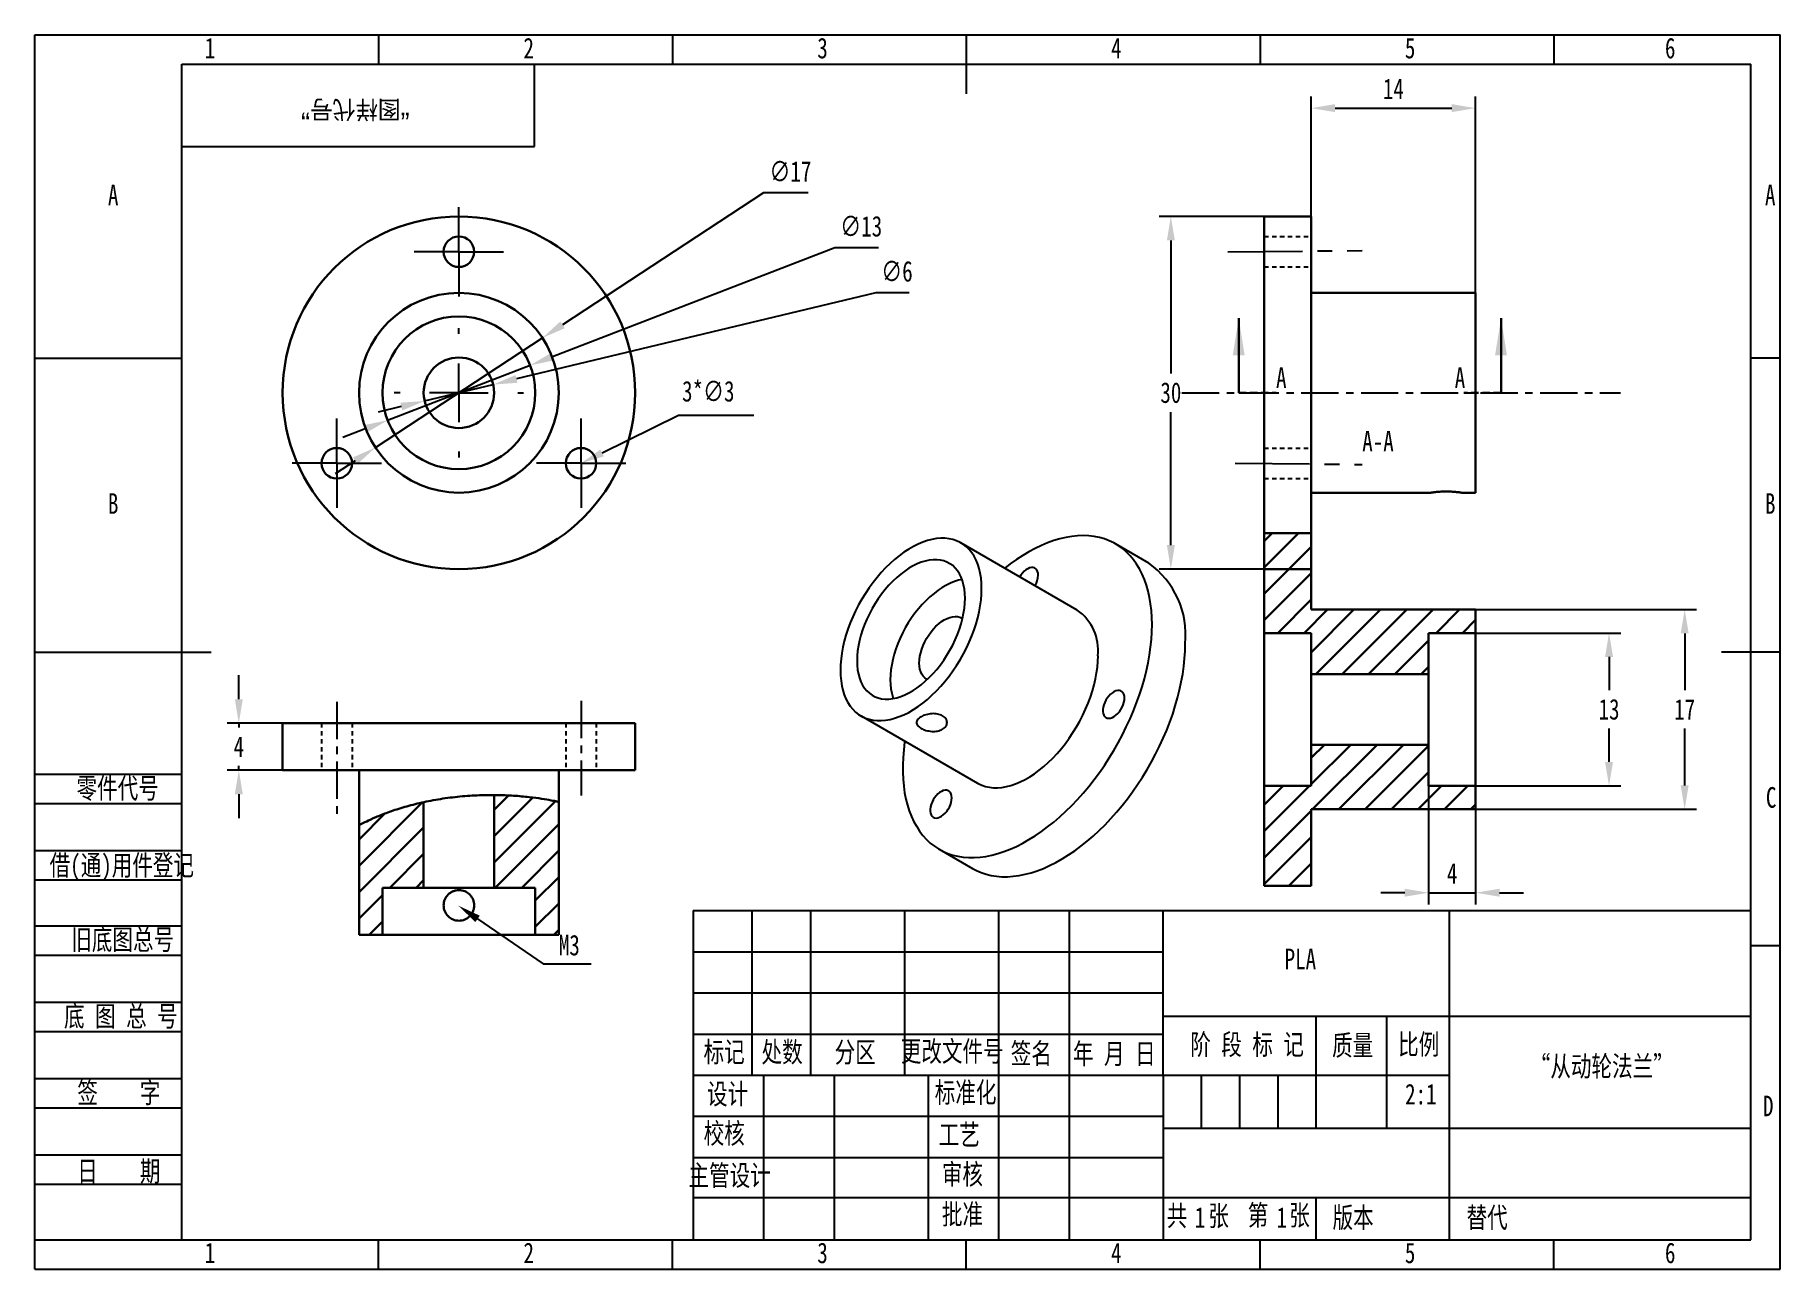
# Model space of a CAD drawing. Header units: millimetres. Extents: x 0 to 297, y 0 to 210.
import ezdxf
from ezdxf import colors
from ezdxf.entities.mleader import LeaderData, LeaderLine
from ezdxf.math import Vec2, Vec3

# ---------------------------------------------------------------- set-up
doc = ezdxf.new("R2010")
doc.units = ezdxf.units.MM
doc.header["$PDSIZE"] = -1
for name, pattern in [('CENTER', [10.16, 6.35, -1.27, 1.27, -1.27]), ('CENTERX2', [20.32, 12.7, -2.54, 2.54, -2.54]), ('HIDDEN', [1.905, 1.27, -0.635]), ('JIS_02_0.7', [1.35, 0.75, -0.6])]:
    doc.linetypes.add(name, pattern=pattern)
doc.layers.add('图框', color=7, linetype='Continuous')
doc.layers.add('粗实线层', color=7, linetype='Continuous', lineweight=25)
doc.styles.add('SLDTEXTSTYLE0', font='txt.shx', dxfattribs={"bigfont": 'bigfont'})
doc.styles.add('SLDTEXTSTYLE1', font='hyswlongfangsong.ttf', dxfattribs={"bigfont": 'bigfont'})
doc.styles.add('SLDTEXTSTYLE2', font='hyswlongfangsong.ttf')
doc.styles.get("Standard").update_dxf_attribs({"font": 'hyswlongfangsong.ttf'})
doc.dimstyles.new('ISO-25', dxfattribs={"dimtxt": 2.5, "dimasz": 2.5, "dimexe": 1.25, "dimexo": 0.625, "dimtad": 1, "dimtxsty": 'STANDARD', "dimcen": 2.5, "dimadec": 0, "dimazin": 0, "dimtfac": 1, "dimtmove": 0, "dimatfit": 3, "dimfxl": 1, "dimarcsym": 0})

# ---------------------------------------------------------------- blocks, each defined once
blk = doc.blocks.new('SW_CENTERMARKSYMBOL_0')
at = {"layer": '图框', "color": 0}
for p, q in [((0, 10), (0, 11)), ((0, 0), (0, 5)), ((-10, 0), (-11, 0)), ((0, 0), (-5, 0)), ((0, 0), (0, -5)), ((0, 0), (5, 0)), ((10, 0), (11, 0)), ((0, -10), (0, -11))]:
    blk.add_line(p, q, dxfattribs=at)
blk = doc.blocks.new('SW_CENTERMARKSYMBOL_1')
at = {"layer": '图框', "color": 0}
for p, q in [((0, 5), (0, 7.6)), ((0, 0), (0, 5)), ((-5, 0), (-7.6, 0)), ((0, 0), (-5, 0)), ((0, 0), (0, -5)), ((0, 0), (5, 0)), ((5, 0), (7.6, 0)), ((0, -5), (0, -7.6))]:
    blk.add_line(p, q, dxfattribs=at)
blk = doc.blocks.new('SW_CENTERMARKSYMBOL_2')
at = {"layer": '图框', "color": 0}
for p, q in [((0, 5), (0, 7.6)), ((0, 0), (0, 5)), ((-5, 0), (-7.6, 0)), ((0, 0), (-5, 0)), ((0, 0), (0, -5)), ((0, 0), (5, 0)), ((5, 0), (7.6, 0)), ((0, -5), (0, -7.6))]:
    blk.add_line(p, q, dxfattribs=at)
blk = doc.blocks.new('SW_CENTERMARKSYMBOL_3')
at = {"layer": '图框', "color": 0}
for p, q in [((0, 5), (0, 7.6)), ((0, 0), (0, 5)), ((-5, 0), (-7.6, 0)), ((0, 0), (-5, 0)), ((0, 0), (0, -5)), ((0, 0), (5, 0)), ((5, 0), (7.6, 0)), ((0, -5), (0, -7.6))]:
    blk.add_line(p, q, dxfattribs=at)
blk = doc.blocks.new('*D14')
at = {"color": 0, "lineweight": -2, "transparency": 16777216}
for p, q in [((124.02, 183.12), (89.78, 160.67)), ((131.6, 183.12), (124.02, 183.12)), ((57.94, 139.79), (86.37, 158.43)), ((54.53, 137.55), (51.12, 135.31))]:
    blk.add_line(p, q, dxfattribs=at)
at = {"color": 0, "transparency": 16777216}
for points in [[(89.41, 161.24), (90.16, 160.1), (86.37, 158.43)], [(54.16, 138.12), (54.9, 136.98), (57.94, 139.79)]]:
    blk.add_solid(points, dxfattribs=at)
at = {"layer": 'Defpoints', "color": 0, "transparency": 16777216}
for p in [(86.37, 158.43), (57.94, 139.79)]:
    blk.add_point(p, dxfattribs=at)
at = {"color": 0, "transparency": 16777216, "insert": (128.57, 186.77), "char_height": 3.5, "attachment_point": 5}
blk.add_mtext('∅17', dxfattribs=at)
blk = doc.blocks.new('*D15')
at = {"color": 0, "lineweight": -2, "transparency": 16777216}
for p, q in [((136.13, 173.77), (88.09, 155.25)), ((143.58, 173.77), (136.13, 173.77)), ((60.03, 144.43), (84.29, 153.78)), ((56.22, 142.97), (52.41, 141.5))]:
    blk.add_line(p, q, dxfattribs=at)
at = {"color": 0, "transparency": 16777216}
for points in [[(87.85, 155.89), (88.34, 154.62), (84.29, 153.78)], [(55.97, 143.6), (56.46, 142.33), (60.03, 144.43)]]:
    blk.add_solid(points, dxfattribs=at)
at = {"layer": 'Defpoints', "color": 0, "transparency": 16777216}
for p in [(84.29, 153.78), (60.03, 144.43)]:
    blk.add_point(p, dxfattribs=at)
at = {"color": 0, "transparency": 16777216, "insert": (140.62, 177.42), "char_height": 3.5, "attachment_point": 5}
blk.add_mtext('∅13', dxfattribs=at)
blk = doc.blocks.new('*D16')
at = {"color": 0, "lineweight": -2, "transparency": 16777216}
for p, q in [((143.09, 166.1), (81.96, 151.46)), ((148.8, 166.1), (143.09, 166.1)), ((66.32, 147.71), (77.99, 150.51)), ((62.35, 146.76), (58.39, 145.81))]:
    blk.add_line(p, q, dxfattribs=at)
at = {"color": 0, "transparency": 16777216}
for points in [[(81.8, 152.12), (82.12, 150.8), (77.99, 150.51)], [(62.2, 147.42), (62.51, 146.1), (66.32, 147.71)]]:
    blk.add_solid(points, dxfattribs=at)
at = {"layer": 'Defpoints', "color": 0, "transparency": 16777216}
for p in [(77.99, 150.51), (66.32, 147.71)]:
    blk.add_point(p, dxfattribs=at)
at = {"color": 0, "transparency": 16777216, "insert": (146.71, 169.75), "char_height": 3.5, "attachment_point": 5}
blk.add_mtext('∅6', dxfattribs=at)
blk = doc.blocks.new('*D17')
at = {"color": 0, "lineweight": -2, "transparency": 16777216}
for p, q in [((34.7, 96.96), (34.7, 101.04)), ((42.16, 92.88), (32.7, 92.88)), ((34.7, 92.88), (34.7, 92.16)), ((42.16, 84.88), (32.7, 84.88)), ((34.7, 84.88), (34.7, 85.61)), ((34.7, 80.8), (34.7, 76.72))]:
    blk.add_line(p, q, dxfattribs=at)
at = {"color": 0, "transparency": 16777216}
for points in [[(34.02, 96.96), (35.38, 96.96), (34.7, 92.88)], [(34.02, 80.8), (35.38, 80.8), (34.7, 84.88)]]:
    blk.add_solid(points, dxfattribs=at)
at = {"layer": 'Defpoints', "color": 0, "transparency": 16777216}
for p in [(42.16, 92.88), (34.7, 84.88), (42.16, 84.88)]:
    blk.add_point(p, dxfattribs=at)
at = {"color": 0, "transparency": 16777216, "insert": (34.7, 88.88), "char_height": 3.5, "attachment_point": 5}
blk.add_mtext('4', dxfattribs=at)
blk = doc.blocks.new('*D18')
at = {"color": 0, "lineweight": -2, "transparency": 16777216}
for p, q in [((217.19, 166.11), (217.19, 199.54)), ((245.19, 166.11), (245.19, 199.54)), ((221.27, 197.54), (241.11, 197.54))]:
    blk.add_line(p, q, dxfattribs=at)
at = {"color": 0, "transparency": 16777216}
for points in [[(221.27, 198.22), (221.27, 196.86), (217.19, 197.54)], [(241.11, 198.22), (241.11, 196.86), (245.19, 197.54)]]:
    blk.add_solid(points, dxfattribs=at)
at = {"layer": 'Defpoints', "color": 0, "transparency": 16777216}
for p in [(245.19, 197.54), (217.19, 166.11), (245.19, 166.11)]:
    blk.add_point(p, dxfattribs=at)
at = {"color": 0, "transparency": 16777216, "insert": (231.19, 200.82), "char_height": 3.5, "attachment_point": 5}
blk.add_mtext('14', dxfattribs=at)
blk = doc.blocks.new('*D19')
at = {"color": 0, "lineweight": -2, "transparency": 16777216}
for p, q in [((245.19, 108.23), (269.89, 108.23)), ((267.89, 104.15), (267.89, 98.51)), ((267.89, 86.31), (267.89, 91.96)), ((245.19, 82.23), (269.89, 82.23))]:
    blk.add_line(p, q, dxfattribs=at)
at = {"color": 0, "transparency": 16777216}
for points in [[(267.21, 104.15), (268.57, 104.15), (267.89, 108.23)], [(267.21, 86.31), (268.57, 86.31), (267.89, 82.23)]]:
    blk.add_solid(points, dxfattribs=at)
at = {"layer": 'Defpoints', "color": 0, "transparency": 16777216}
for p in [(245.19, 108.23), (245.19, 82.23), (267.89, 82.23)]:
    blk.add_point(p, dxfattribs=at)
at = {"color": 0, "transparency": 16777216, "insert": (267.89, 95.23), "char_height": 3.5, "attachment_point": 5}
blk.add_mtext('13', dxfattribs=at)
blk = doc.blocks.new('*D20')
at = {"color": 0, "lineweight": -2, "transparency": 16777216}
for p, q in [((245.19, 112.23), (282.76, 112.23)), ((280.76, 108.15), (280.76, 98.51)), ((280.76, 82.31), (280.76, 91.96)), ((245.19, 78.23), (282.76, 78.23))]:
    blk.add_line(p, q, dxfattribs=at)
at = {"color": 0, "transparency": 16777216}
for points in [[(280.08, 108.15), (281.44, 108.15), (280.76, 112.23)], [(280.08, 82.31), (281.44, 82.31), (280.76, 78.23)]]:
    blk.add_solid(points, dxfattribs=at)
at = {"layer": 'Defpoints', "color": 0, "transparency": 16777216}
for p in [(245.19, 112.23), (245.19, 78.23), (280.76, 78.23)]:
    blk.add_point(p, dxfattribs=at)
at = {"color": 0, "transparency": 16777216, "insert": (280.76, 95.23), "char_height": 3.5, "attachment_point": 5}
blk.add_mtext('17', dxfattribs=at)
blk = doc.blocks.new('*D21')
at = {"color": 0, "lineweight": -2, "transparency": 16777216}
for p, q in [((237.19, 82.23), (237.19, 62.04)), ((245.19, 82.23), (245.19, 62.04)), ((233.11, 64.04), (229.03, 64.04)), ((237.19, 64.04), (245.19, 64.04)), ((249.27, 64.04), (253.35, 64.04))]:
    blk.add_line(p, q, dxfattribs=at)
at = {"color": 0, "transparency": 16777216}
for points in [[(233.11, 64.72), (233.11, 63.36), (237.19, 64.04)], [(249.27, 64.72), (249.27, 63.36), (245.19, 64.04)]]:
    blk.add_solid(points, dxfattribs=at)
at = {"layer": 'Defpoints', "color": 0, "transparency": 16777216}
for p in [(237.19, 82.23), (245.19, 82.23), (245.19, 64.04)]:
    blk.add_point(p, dxfattribs=at)
at = {"color": 0, "transparency": 16777216, "insert": (241.19, 67.31), "char_height": 3.5, "attachment_point": 5}
blk.add_mtext('4', dxfattribs=at)
blk = doc.blocks.new('*D22')
at = {"color": 0, "lineweight": -2, "transparency": 16777216}
for p, q in [((209.19, 179.11), (191.32, 179.11)), ((193.32, 175.03), (193.32, 152.38)), ((193.32, 123.19), (193.32, 145.83)), ((209.19, 119.11), (191.32, 119.11))]:
    blk.add_line(p, q, dxfattribs=at)
at = {"color": 0, "transparency": 16777216}
for points in [[(192.64, 175.03), (194, 175.03), (193.32, 179.11)], [(192.64, 123.19), (194, 123.19), (193.32, 119.11)]]:
    blk.add_solid(points, dxfattribs=at)
at = {"layer": 'Defpoints', "color": 0, "transparency": 16777216}
for p in [(209.19, 179.11), (193.32, 119.11), (209.19, 119.11)]:
    blk.add_point(p, dxfattribs=at)
at = {"color": 0, "transparency": 16777216, "insert": (193.32, 149.11), "char_height": 3.5, "attachment_point": 5}
blk.add_mtext('30', dxfattribs=at)

msp = doc.modelspace()

# ---------------------------------------------------------------- hatches: boundary and pattern name
at = {"linetype": 'Continuous', "lineweight": 30}
h = msp.add_hatch(dxfattribs=at)
h.set_pattern_fill('ANSI31', style=0)
h.paths.add_polyline_path([(245.19, 108.23), (245.19, 112.23), (217.19, 112.23), (217.19, 125.23), (209.19, 125.23), (209.19, 108.23), (217.19, 108.23), (217.19, 101.23), (237.19, 101.23), (237.19, 108.23)], flags=0)
h = msp.add_hatch(dxfattribs=at)
h.set_pattern_fill('ANSI31', style=0)
h.paths.add_polyline_path([(217.19, 65.23), (217.19, 78.23), (245.19, 78.23), (245.19, 82.23), (237.19, 82.23), (237.19, 89.23), (217.19, 89.23), (217.19, 82.23), (209.19, 82.23), (209.19, 65.23)], flags=0)
at = {"layer": '图框', "linetype": 'Continuous', "lineweight": 30}
h = msp.add_hatch(dxfattribs=at)
h.set_pattern_fill('ANSI31', color=256, style=0)
edge = h.paths.add_edge_path(flags=0)
edge.add_line((78.16, 80.66), (78.16, 64.88))
edge.add_line((78.16, 64.88), (85.16, 64.88))
edge.add_line((85.16, 64.88), (85.16, 56.88))
edge.add_line((85.16, 56.88), (89.16, 56.88))
edge.add_line((89.16, 56.88), (89.16, 79.49))
edge.add_spline(control_points=[(89.16, 79.49), (85.65, 80.25), (81.92, 80.64), (78.16, 80.66)], knot_values=[0.787576, 0.787576, 0.787576, 0.787576, 0.835725, 0.835725, 0.835725, 0.835725], weights=[1, 1, 1, 1], degree=3, periodic=0)
h = msp.add_hatch(dxfattribs=at)
h.set_pattern_fill('ANSI31', color=256, style=0)
edge = h.paths.add_edge_path(flags=0)
edge.add_line((66.16, 64.88), (66.16, 79.45))
edge.add_spline(control_points=[(66.16, 79.45), (62.23, 78.59), (58.48, 77.29), (55.16, 75.53)], knot_values=[0.887222, 0.887222, 0.887222, 0.887222, 0.939205, 0.939205, 0.939205, 0.939205], weights=[1, 1, 1, 1], degree=3, periodic=0)
edge.add_line((55.16, 75.53), (55.16, 56.88))
edge.add_line((55.16, 56.88), (59.16, 56.88))
edge.add_line((59.16, 56.88), (59.16, 64.88))
edge.add_line((59.16, 64.88), (66.16, 64.88))

# ---------------------------------------------------------------- linework, layer by layer
at = {"color": 7, "linetype": 'Continuous', "lineweight": 30}
for p, q in [((217.19, 179.11), (209.19, 179.11)), ((209.19, 179.11), (209.19, 119.11)), ((217.19, 179.11), (217.19, 119.11)), ((245.19, 166.11), (217.19, 166.11)), ((245.19, 166.11), (245.19, 132.11)), ((204.87, 149.11), (204.87, 161.81)), ((249.51, 149.11), (249.51, 161.81)), ((217.19, 132.11), (237.6, 132.11)), ((242.79, 132.11), (245.19, 132.11)), ((217.19, 125.23), (209.19, 125.23)), ((209.19, 125.23), (209.19, 108.23)), ((217.19, 125.23), (217.19, 112.23)), ((209.19, 119.11), (217.19, 119.11)), ((245.19, 112.23), (217.19, 112.23)), ((245.19, 112.23), (245.19, 108.23)), ((209.19, 108.23), (217.19, 108.23)), ((209.19, 108.23), (209.19, 82.23)), ((217.19, 101.23), (217.19, 108.23)), ((237.19, 108.23), (245.19, 108.23)), ((237.19, 108.23), (237.19, 101.23)), ((245.19, 82.23), (245.19, 108.23)), ((217.19, 101.23), (237.19, 101.23)), ((217.19, 89.23), (217.19, 101.23)), ((237.19, 101.23), (237.19, 89.23)), ((42.16, 92.88), (42.16, 84.88)), ((102.16, 92.88), (42.16, 92.88)), ((102.16, 84.88), (102.16, 92.88)), ((217.19, 82.23), (217.19, 89.23)), ((237.19, 89.23), (217.19, 89.23)), ((237.19, 89.23), (237.19, 82.23)), ((102.16, 84.88), (42.16, 84.88)), ((55.16, 84.88), (55.16, 75.53)), ((89.16, 79.49), (89.16, 84.88)), ((78.16, 80.66), (78.16, 64.88)), ((217.19, 82.23), (209.19, 82.23)), ((209.19, 82.23), (209.19, 65.23)), ((245.19, 82.23), (237.19, 82.23)), ((245.19, 82.23), (245.19, 78.23)), ((66.16, 64.88), (66.16, 79.45)), ((89.16, 56.88), (89.16, 79.49)), ((217.19, 78.23), (245.19, 78.23)), ((217.19, 78.23), (217.19, 65.23)), ((55.16, 75.53), (55.16, 56.88)), ((66.16, 64.88), (59.16, 64.88)), ((59.16, 56.88), (59.16, 64.88)), ((78.16, 64.88), (66.16, 64.88)), ((85.16, 64.88), (78.16, 64.88)), ((85.16, 64.88), (85.16, 56.88)), ((209.19, 65.23), (217.19, 65.23)), ((59.16, 56.88), (55.16, 56.88)), ((59.16, 56.88), (85.16, 56.88)), ((89.16, 56.88), (85.16, 56.88))]:
    msp.add_line(p, q, dxfattribs=at)
at = {"linetype": 'JIS_02_0.7'}
for p, q in [((209.19, 175.71), (217.19, 175.71)), ((209.19, 170.51), (217.19, 170.51)), ((209.19, 139.71), (217.19, 139.71)), ((209.19, 134.51), (217.19, 134.51)), ((48.77, 92.88), (48.77, 84.88)), ((53.97, 92.88), (53.97, 84.88)), ((90.34, 92.88), (90.34, 84.88)), ((95.54, 92.88), (95.54, 84.88))]:
    msp.add_line(p, q, dxfattribs=at)
at = {"linetype": 'CENTERX2'}
for p, q in [((203.01, 173.11), (225.89, 173.31)), ((204.24, 137.11), (225.86, 136.92))]:
    msp.add_line(p, q, dxfattribs=at)
at = {"linetype": 'CENTER'}
for p, q in [((195.2, 149.11), (269.86, 149.11)), ((51.37, 96.52), (51.37, 76.72)), ((92.94, 96.69), (92.94, 80.61))]:
    msp.add_line(p, q, dxfattribs=at)
at = {"color": 7, "linetype": 'HIDDEN', "lineweight": 30}
for p, q in [((204.87, 149.11), (211.22, 149.11)), ((249.51, 149.11), (243.16, 149.11))]:
    msp.add_line(p, q, dxfattribs=at)
for p, q in [((109.89, 145.27), (122.36, 145.27)), ((86.88, 51.93), (94.64, 51.93))]:
    msp.add_line(p, q)
at = {"color": 7, "linetype": 'Continuous'}
for p, q in [((177.4, 112.13), (157.6, 123.56)), ((189.55, 120.13), (183.9, 123.39)), ((140.6, 94.12), (160.4, 82.69)), ((153.9, 71.43), (159.56, 68.16))]:
    msp.add_line(p, q, dxfattribs=at)
at = {"color": 7, "linetype": 'Continuous', "flags": 128}
for points in [[(190.11, 109.66), (190.08, 110.87), (190, 112.05), (189.87, 113.2), (189.68, 114.3), (189.44, 115.36), (189.15, 116.38), (188.81, 117.35), (188.42, 118.27), (187.98, 119.13), (187.49, 119.94), (186.95, 120.7), (186.37, 121.39), (185.74, 122.02), (185.07, 122.6), (184.36, 123.11), (183.61, 123.55), (182.83, 123.93), (182, 124.24), (181.15, 124.48), (180.26, 124.65), (179.35, 124.76), (178.41, 124.8), (177.45, 124.76), (176.46, 124.66), (175.45, 124.49), (174.43, 124.25), (173.4, 123.95), (172.35, 123.57), (171.29, 123.13), (170.23, 122.63), (169.16, 122.06), (168.1, 121.43), (167.03, 120.74), (165.98, 119.98), (165.04, 119.27)], [(161.12, 115.78), (161.09, 116.69), (161.01, 117.57), (160.88, 118.4), (160.69, 119.2), (160.45, 119.95), (160.17, 120.65), (159.83, 121.29), (159.44, 121.88), (159.01, 122.42), (158.53, 122.89), (158.01, 123.3), (157.46, 123.64), (156.86, 123.92), (156.23, 124.13), (155.57, 124.27), (154.88, 124.35), (154.16, 124.35), (153.42, 124.29), (152.66, 124.15), (151.89, 123.95), (151.1, 123.68), (150.3, 123.35), (149.5, 122.94), (148.7, 122.48), (147.9, 121.96), (147.1, 121.37), (146.31, 120.73), (145.54, 120.04), (144.78, 119.3), (144.04, 118.51), (143.32, 117.68), (142.63, 116.81), (141.97, 115.9), (141.34, 114.96), (140.74, 113.99), (140.18, 113), (139.67, 112), (139.19, 110.97), (138.76, 109.94), (138.37, 108.91), (138.03, 107.87), (137.74, 106.84), (137.51, 105.81), (137.32, 104.8), (137.19, 103.81), (137.11, 102.84), (137.08, 101.9), (137.11, 100.99), (137.19, 100.11), (137.32, 99.27), (137.51, 98.48), (137.74, 97.73), (138.03, 97.03), (138.37, 96.38), (138.76, 95.79), (139.19, 95.26), (139.67, 94.79), (140.18, 94.38), (140.74, 94.04), (141.34, 93.76), (141.97, 93.55), (142.63, 93.4), (143.32, 93.33), (144.04, 93.33), (144.78, 93.39), (145.54, 93.53), (146.31, 93.73), (147.1, 94), (147.9, 94.33), (148.7, 94.73), (149.5, 95.2), (150.3, 95.72), (151.1, 96.31), (151.89, 96.94), (152.66, 97.64), (153.42, 98.38), (154.16, 99.17), (154.88, 100), (155.57, 100.87), (156.23, 101.78), (156.86, 102.72), (157.46, 103.69), (158.01, 104.67), (158.53, 105.68), (159.01, 106.7), (159.44, 107.74), (159.83, 108.77), (160.17, 109.81), (160.45, 110.84), (160.69, 111.86), (160.88, 112.87), (161.01, 113.87), (161.09, 114.84), (161.12, 115.78)], [(158.29, 114.15), (158.26, 114.94), (158.18, 115.7), (158.05, 116.42), (157.86, 117.1), (157.63, 117.73), (157.34, 118.3), (157, 118.83), (156.62, 119.29), (156.19, 119.69), (155.72, 120.02), (155.22, 120.29), (154.67, 120.5), (154.1, 120.63), (153.49, 120.7), (152.86, 120.7), (152.21, 120.62), (151.53, 120.48), (150.85, 120.27), (150.15, 119.99), (149.45, 119.65), (148.75, 119.24), (148.04, 118.78), (147.35, 118.25), (146.66, 117.67), (145.99, 117.04), (145.34, 116.35), (144.71, 115.63), (144.1, 114.86), (143.53, 114.06), (142.98, 113.23), (142.48, 112.38), (142.01, 111.5), (141.58, 110.61), (141.2, 109.7), (140.86, 108.79), (140.57, 107.89), (140.34, 106.98), (140.15, 106.09), (140.01, 105.22), (139.93, 104.36), (139.91, 103.53), (139.93, 102.74), (140.01, 101.97), (140.15, 101.25), (140.34, 100.58), (140.57, 99.95), (140.86, 99.37), (141.2, 98.85), (141.58, 98.39), (142.01, 97.99), (142.48, 97.65), (142.98, 97.38), (143.53, 97.18), (144.1, 97.04), (144.71, 96.98), (145.34, 96.98), (145.99, 97.06), (146.66, 97.2), (147.35, 97.41), (148.04, 97.69), (148.75, 98.03), (149.45, 98.44), (150.15, 98.9), (150.85, 99.43), (151.53, 100.01), (152.21, 100.64), (152.86, 101.32), (153.49, 102.05), (154.1, 102.81), (154.67, 103.61), (155.22, 104.45), (155.72, 105.3), (156.19, 106.18), (156.62, 107.07), (157, 107.98), (157.34, 108.88), (157.63, 109.79), (157.86, 110.7), (158.05, 111.59), (158.18, 112.46), (158.26, 113.32), (158.29, 114.15)], [(170.74, 118.07), (170.71, 118.41), (170.63, 118.71), (170.5, 118.97), (170.33, 119.17), (170.11, 119.3), (169.86, 119.37), (169.58, 119.37), (169.29, 119.31), (168.98, 119.17), (168.66, 118.98), (168.36, 118.73), (168.07, 118.42), (167.8, 118.08), (167.61, 117.78)], [(157.78, 117.34), (157.19, 117.22), (156.51, 117), (155.81, 116.73), (155.11, 116.38), (154.4, 115.98), (153.7, 115.51), (153.01, 114.98), (152.32, 114.4), (151.65, 113.77), (151, 113.09), (150.36, 112.36), (149.76, 111.6), (149.18, 110.8), (148.64, 109.97), (148.13, 109.11), (147.66, 108.23), (147.24, 107.34), (146.85, 106.44), (146.52, 105.53), (146.23, 104.62), (145.99, 103.72), (145.81, 102.83), (145.67, 101.95), (145.59, 101.09), (145.56, 100.27), (145.59, 99.47), (145.67, 98.71), (145.81, 97.99), (145.99, 97.31), (146.08, 97.07)], [(151.87, 100.32), (151.76, 100.38), (151.44, 100.6), (151.16, 100.89), (150.93, 101.24), (150.75, 101.64), (150.62, 102.1), (150.54, 102.59), (150.51, 103.12), (150.54, 103.69), (150.62, 104.28), (150.75, 104.88), (150.93, 105.49), (151.16, 106.11), (151.44, 106.71), (151.76, 107.31), (152.11, 107.88), (152.5, 108.42), (152.92, 108.92), (153.35, 109.39), (153.81, 109.8), (154.28, 110.17), (154.76, 110.47), (155.23, 110.72), (155.7, 110.89), (156.16, 111.01), (156.6, 111.05), (157.01, 111.02), (157.4, 110.93), (157.76, 110.77), (157.86, 110.7)], [(148.04, 89.82), (148.01, 89.64), (147.85, 88.33), (147.75, 87.04), (147.69, 85.78), (147.69, 84.55), (147.75, 83.35), (147.85, 82.19), (148.01, 81.06), (148.23, 79.98), (148.49, 78.94), (148.81, 77.95), (149.17, 77.01), (149.59, 76.11), (150.06, 75.28), (150.57, 74.49), (151.13, 73.77), (151.74, 73.1), (152.38, 72.5), (153.07, 71.96), (153.8, 71.48), (154.57, 71.07), (155.38, 70.73), (156.21, 70.45), (157.09, 70.24), (157.99, 70.1), (158.91, 70.03), (159.87, 70.03), (160.84, 70.1), (161.84, 70.23), (162.85, 70.44), (163.88, 70.71), (164.92, 71.05), (165.98, 71.46), (167.03, 71.93), (168.1, 72.47), (169.16, 73.07), (170.23, 73.73), (171.29, 74.45), (172.35, 75.23), (173.4, 76.07), (174.43, 76.96), (175.45, 77.9), (176.46, 78.89), (177.45, 79.92), (178.41, 81), (179.35, 82.13), (180.26, 83.29), (181.15, 84.49), (182, 85.71), (182.83, 86.97), (183.61, 88.26), (184.36, 89.57), (185.07, 90.9), (185.74, 92.24), (186.37, 93.6), (186.95, 94.97), (187.49, 96.34), (187.98, 97.72), (188.42, 99.09), (188.81, 100.46), (189.15, 101.83), (189.44, 103.18), (189.68, 104.52), (189.87, 105.84), (190, 107.14), (190.08, 108.41), (190.11, 109.66), (190.11, 109.66)], [(159.56, 68.16), (160.23, 67.81), (161.03, 67.46), (161.87, 67.19), (162.74, 66.98), (163.64, 66.84), (164.57, 66.77), (165.52, 66.76), (166.5, 66.83), (167.49, 66.97), (168.51, 67.17), (169.54, 67.45), (170.58, 67.79), (171.63, 68.19), (172.69, 68.67), (173.76, 69.2), (174.82, 69.8), (175.89, 70.46), (176.95, 71.19), (178.01, 71.97), (179.05, 72.8), (180.09, 73.69), (181.11, 74.63), (182.12, 75.62), (183.1, 76.66), (184.07, 77.74), (185.01, 78.86), (185.92, 80.02), (186.81, 81.22), (187.66, 82.45), (188.48, 83.71), (189.27, 84.99), (190.02, 86.3), (190.73, 87.63), (191.4, 88.98), (192.02, 90.33), (192.61, 91.7), (193.14, 93.07), (193.63, 94.45), (194.08, 95.83), (194.47, 97.2), (194.81, 98.56), (195.1, 99.91), (195.34, 101.25), (195.53, 102.57), (195.66, 103.87), (195.74, 105.14), (195.77, 106.39)], [(160.4, 82.69), (160.54, 82.61), (161.14, 82.33), (161.77, 82.12), (162.43, 81.98), (163.12, 81.9), (163.84, 81.9), (164.58, 81.96), (165.34, 82.1), (166.11, 82.3), (166.9, 82.57), (167.69, 82.9), (168.5, 83.3), (169.3, 83.77), (170.1, 84.29), (170.9, 84.88), (171.68, 85.52), (172.46, 86.21), (173.22, 86.95), (173.96, 87.74), (174.68, 88.57), (175.37, 89.44), (176.03, 90.35), (176.66, 91.29), (177.25, 92.26), (177.81, 93.24), (178.33, 94.25), (178.81, 95.27), (179.24, 96.31), (179.63, 97.34), (179.97, 98.38), (180.25, 99.41), (180.49, 100.43), (180.68, 101.44), (180.81, 102.44), (180.89, 103.41), (180.92, 104.35)], [(185.43, 97.16), (185.41, 97.5), (185.33, 97.8), (185.2, 98.06), (185.03, 98.25), (184.81, 98.39), (184.56, 98.46), (184.28, 98.46), (183.98, 98.39), (183.67, 98.26), (183.36, 98.07), (183.06, 97.81), (182.77, 97.51), (182.5, 97.17), (182.27, 96.8), (182.07, 96.4), (181.92, 96), (181.82, 95.6), (181.76, 95.22), (181.76, 94.86), (181.82, 94.53), (181.92, 94.25), (182.07, 94.03), (182.27, 93.86), (182.5, 93.76), (182.77, 93.72), (183.06, 93.75), (183.36, 93.85), (183.67, 94.02), (183.98, 94.24), (184.28, 94.52), (184.56, 94.84), (184.81, 95.2), (185.03, 95.59), (185.2, 95.99), (185.33, 96.39), (185.41, 96.78), (185.43, 97.16)], [(156.04, 80.19), (156.01, 80.53), (155.93, 80.83), (155.81, 81.09), (155.63, 81.29), (155.42, 81.42), (155.17, 81.49), (154.89, 81.49), (154.59, 81.43), (154.28, 81.29), (153.97, 81.1), (153.66, 80.85), (153.37, 80.54), (153.11, 80.2), (152.87, 79.83), (152.68, 79.44), (152.53, 79.03), (152.42, 78.63), (152.37, 78.25), (152.37, 77.89), (152.42, 77.56), (152.53, 77.28), (152.68, 77.06), (152.87, 76.89), (153.11, 76.79), (153.37, 76.75), (153.66, 76.79), (153.97, 76.89), (154.28, 77.05), (154.59, 77.27), (154.89, 77.55), (155.17, 77.88), (155.42, 78.23), (155.63, 78.62), (155.81, 79.02), (155.93, 79.42), (156.01, 79.81), (156.04, 80.19)]]:
    msp.add_lwpolyline(points, dxfattribs=at)
at = {"color": 7, "linetype": 'Continuous', "lineweight": 30}
for centre, radius in [((72.16, 149.11), 30), ((72.16, 173.11), 2.6), ((72.16, 149.11), 17), ((72.16, 149.11), 13), ((72.16, 149.11), 6), ((51.37, 137.11), 2.6), ((92.94, 137.11), 2.6)]:
    msp.add_circle(centre, radius, dxfattribs=at)
at = {"color": 7, "linetype": 'Continuous'}
for centre, radius, start, end in [((180.81, 107.9), 15.03, 354.2469, 54.441), ((167, 118.19), 3.74, 329.2161, 358.0828), ((172.44, 105.2), 8.52, 354.2618, 54.426)]:
    msp.add_arc(centre, radius, start, end, dxfattribs=at)
at = {"color": 7, "linetype": 'Continuous', "lineweight": 30}
for points, knots in [([(237.6, 132.11), (237.59, 132.11), (237.58, 132.11), (237.66, 132.12), (237.88, 132.15), (238.22, 132.19), (238.54, 132.23), (238.9, 132.26), (239.3, 132.29), (239.73, 132.3), (240.16, 132.31), (240.6, 132.31), (241.16, 132.28), (241.68, 132.24), (242.11, 132.2), (242.38, 132.17), (242.59, 132.14), (242.75, 132.11), (242.77, 132.11), (242.79, 132.11)], [0, 0, 0, 0, 0.015476, 0.069585, 0.175355, 0.228077, 0.282303, 0.335464, 0.390178, 0.443131, 0.497652, 0.550063, 0.603998, 0.709889, 0.7628, 0.817227, 0.8704, 0.925138, 1, 1, 1, 1]), ([(55.16, 75.53), (55.16, 75.53), (55.27, 75.59), (55.6, 75.76), (55.73, 75.83), (56.06, 75.99), (56.25, 76.08), (56.89, 76.39), (57.4, 76.63), (58.32, 77.02), (58.65, 77.15), (59.34, 77.43), (59.7, 77.57), (60.46, 77.84), (60.86, 77.98), (61.7, 78.26), (62.14, 78.4), (63.5, 78.8), (64.45, 79.06), (65.96, 79.41), (66.48, 79.52), (67.53, 79.73), (68.07, 79.82), (69.7, 80.1), (70.8, 80.24), (73.03, 80.48), (74.17, 80.56), (76.37, 80.66), (77.44, 80.67), (79.02, 80.65), (79.53, 80.64), (80.53, 80.6), (81.01, 80.58), (81.94, 80.52), (82.4, 80.48), (83.27, 80.4), (83.69, 80.36), (84.89, 80.23), (85.61, 80.13), (86.86, 79.94), (87.4, 79.84), (88.27, 79.68), (88.59, 79.61), (88.93, 79.54), (89.02, 79.52), (89.13, 79.5), (89.16, 79.49), (89.16, 79.49)], [0, 0, 0, 0, 0.0625, 0.0625, 0.09375, 0.09375, 0.125, 0.125, 0.1875, 0.1875, 0.21875, 0.21875, 0.25, 0.25, 0.28125, 0.28125, 0.3125, 0.3125, 0.375, 0.375, 0.40625, 0.40625, 0.4375, 0.4375, 0.5, 0.5, 0.5625, 0.5625, 0.625, 0.625, 0.65625, 0.65625, 0.6875, 0.6875, 0.71875, 0.71875, 0.75, 0.75, 0.8125, 0.8125, 0.875, 0.875, 0.9375, 0.9375, 0.96875, 0.96875, 1, 1, 1, 1]), ([(72.16, 59.28), (71.81, 59.28), (71.47, 59.35), (70.84, 59.61), (70.56, 59.81), (70.08, 60.29), (69.88, 60.57), (69.63, 61.2), (69.56, 61.54), (69.56, 62.05), (69.57, 62.23), (69.64, 62.56), (69.69, 62.72), (69.88, 63.19), (70.08, 63.48), (70.44, 63.84), (70.57, 63.95), (70.85, 64.14), (71, 64.22), (71.32, 64.35), (71.48, 64.4), (71.81, 64.47), (71.99, 64.48), (72.5, 64.48), (72.84, 64.42), (73.46, 64.16), (73.75, 63.96), (74.11, 63.6), (74.22, 63.47), (74.41, 63.19), (74.49, 63.04), (74.69, 62.57), (74.76, 62.23), (74.76, 61.71), (74.74, 61.55), (74.67, 61.21), (74.62, 61.05), (74.43, 60.58), (74.23, 60.29), (73.76, 59.81), (73.47, 59.61), (72.84, 59.35), (72.5, 59.28), (72.16, 59.28)], [0, 0, 0, 0, 0.0625, 0.0625, 0.125, 0.125, 0.1875, 0.1875, 0.25, 0.25, 0.28125, 0.28125, 0.3125, 0.3125, 0.375, 0.375, 0.40625, 0.40625, 0.4375, 0.4375, 0.46875, 0.46875, 0.5, 0.5, 0.5625, 0.5625, 0.625, 0.625, 0.65625, 0.65625, 0.6875, 0.6875, 0.75, 0.75, 0.78125, 0.78125, 0.8125, 0.8125, 0.875, 0.875, 0.9375, 0.9375, 1, 1, 1, 1])]:
    msp.add_open_spline(points, degree=3, knots=knots, dxfattribs=at)
at = {"color": 7, "linetype": 'Continuous'}
msp.add_open_spline([(150.8, 93.98), (151.04, 94.12), (151.33, 94.24), (151.8, 94.37), (151.96, 94.41), (152.29, 94.47), (152.47, 94.49), (152.97, 94.52), (153.32, 94.5), (153.94, 94.38), (154.23, 94.28), (154.59, 94.07), (154.7, 93.99), (154.89, 93.82), (154.97, 93.73), (155.17, 93.43), (155.23, 93.22), (155.23, 92.78), (155.17, 92.56), (154.97, 92.27), (154.89, 92.18), (154.7, 92), (154.59, 91.93), (154.23, 91.72), (153.94, 91.61), (153.32, 91.49), (152.98, 91.48), (152.47, 91.51), (152.3, 91.53), (151.96, 91.59), (151.8, 91.62), (151.33, 91.76), (151.04, 91.88), (150.55, 92.16), (150.36, 92.32), (150.1, 92.65), (150.03, 92.82), (150.03, 93.17), (150.1, 93.35), (150.36, 93.68), (150.55, 93.84), (150.8, 93.98)], degree=3, knots=[0, 0, 0, 0, 0.0625, 0.0625, 0.09375, 0.09375, 0.125, 0.125, 0.1875, 0.1875, 0.25, 0.25, 0.28125, 0.28125, 0.3125, 0.3125, 0.375, 0.375, 0.4375, 0.4375, 0.46875, 0.46875, 0.5, 0.5, 0.5625, 0.5625, 0.625, 0.625, 0.65625, 0.65625, 0.6875, 0.6875, 0.75, 0.75, 0.8125, 0.8125, 0.875, 0.875, 0.9375, 0.9375, 1, 1, 1, 1], dxfattribs=at)
at = {"color": 7, "linetype": 'Continuous', "lineweight": 30}
for points in [[(204.87, 161.81), (203.85, 155.46), (205.88, 155.46)], [(249.51, 161.81), (248.49, 155.46), (250.52, 155.46)]]:
    msp.add_solid(points, dxfattribs=at)
at = {"layer": '图框'}
for p, q in [((0, 0), (0, 210)), ((0, 210), (297, 210)), ((58.5, 210), (58.5, 205)), ((108.5, 210), (108.5, 205)), ((208.5, 210), (208.5, 205)), ((258.5, 210), (258.5, 205)), ((297, 0), (297, 210)), ((0, 155), (25, 155)), ((297, 155), (292, 155)), ((0, 84.22), (25, 84.22)), ((0, 79.22), (25, 79.22)), ((0, 71.22), (25, 71.22)), ((0, 66.22), (25, 66.22)), ((0, 58.43), (25, 58.43)), ((112, 54), (192, 54)), ((297, 55), (292, 55)), ((0, 53.43), (25, 53.43)), ((0, 45.43), (25, 45.43)), ((112, 47), (192, 47)), ((0, 40.43), (25, 40.43)), ((198.5, 33), (198.5, 24)), ((205, 33), (205, 24)), ((211.5, 33), (211.5, 24)), ((0, 32.43), (25, 32.43)), ((0, 27.43), (25, 27.43)), ((0, 19.43), (25, 19.43)), ((0, 14.43), (25, 14.43)), ((0, 5), (25, 5)), ((58.5, 0), (58.5, 5)), ((108.5, 0), (108.5, 5)), ((208.5, 0), (208.5, 5)), ((258.5, 0), (258.5, 5)), ((0, 0), (297, 0))]:
    msp.add_line(p, q, dxfattribs=at)
at = {"layer": '图框', "lineweight": 25}
for p, q in [((158.5, 210), (158.5, 200)), ((0, 105), (30, 105)), ((297, 105), (287, 105)), ((112, 61), (112, 5)), ((112, 61), (292, 61)), ((122, 61), (122, 33)), ((132, 61), (132, 33)), ((148, 61), (148, 33)), ((164, 61), (164, 5)), ((176, 61), (176, 5)), ((191.97, 61.05), (192, 5)), ((240.69, 61), (240.69, 5)), ((191.98, 43.05), (291.98, 43.05)), ((218, 43.07), (218, 24.07)), ((230, 43), (230, 24)), ((112, 40), (192, 40)), ((112, 33), (192, 33)), ((124, 33), (124, 5)), ((136, 33), (136, 5)), ((152, 33), (152, 5)), ((192.02, 33), (240.69, 33)), ((112, 26), (192, 26)), ((192, 24), (292, 24)), ((112, 19), (192, 19)), ((112, 12.17), (192, 12.17)), ((192, 12.17), (292, 12.17)), ((218, 12.17), (218, 5)), ((25, 5), (292, 5)), ((158.5, 0), (158.5, 5))]:
    msp.add_line(p, q, dxfattribs=at)
at = {"layer": '图框', "linetype": 'Continuous', "lineweight": 25}
for p, q in [((25, 5), (25, 205)), ((25, 205), (292, 205)), ((292, 5), (292, 205))]:
    msp.add_line(p, q, dxfattribs=at)
at = {"layer": '粗实线层'}
for p, q in [((85, 191), (85, 205)), ((25, 191), (85, 191))]:
    msp.add_line(p, q, dxfattribs=at)

# ---------------------------------------------------------------- block references
at = {"layer": '图框', "lineweight": 30}
for name, p in [('SW_CENTERMARKSYMBOL_1', (72.16, 173.11)), ('SW_CENTERMARKSYMBOL_0', (72.16, 149.11)), ('SW_CENTERMARKSYMBOL_3', (51.37, 137.11)), ('SW_CENTERMARKSYMBOL_2', (92.94, 137.11))]:
    msp.add_blockref(name, p, dxfattribs=at)

# ---------------------------------------------------------------- texts
at = {"color": 7, "linetype": 'Continuous', "lineweight": 30, "char_height": 3.5, "attachment_point": 1, "style": 'SLDTEXTSTYLE2'}
for insert in [(211.22, 153.44), (241.63, 153.44)]:
    msp.add_mtext('A', dxfattribs=dict(at, insert=insert))
at = {"lineweight": 30, "char_height": 3.5, "attachment_point": 1}
for s, width, insert in [('3*∅3', 12.2304, (110.13, 151.12)), ('M3', 8.0285, (89.16, 56.88))]:
    msp.add_mtext_dynamic_manual_height_columns(s, width=width, gutter_width=17.5, heights=[0], dxfattribs=dict(at, insert=insert))
at = {"layer": '图框', "char_height": 3.5}
for s, insert, attachment_point, style in [('1', (29.79, 209.51), 2, 'SLDTEXTSTYLE2'), ('2', (84.04, 209.51), 2, 'SLDTEXTSTYLE2'), ('3', (134.04, 209.51), 2, 'SLDTEXTSTYLE2'), ('4', (184.04, 209.51), 2, 'SLDTEXTSTYLE2'), ('5', (234.04, 209.51), 2, 'SLDTEXTSTYLE2'), ('6', (278.3, 209.51), 2, 'SLDTEXTSTYLE2'), ('A', (13.32, 184.51), 2, 'SLDTEXTSTYLE2'), ('A', (295.32, 184.51), 2, 'SLDTEXTSTYLE2'), ('B', (13.32, 132.01), 2, 'SLDTEXTSTYLE2'), ('B', (295.32, 132.01), 2, 'SLDTEXTSTYLE2'), ('零件代号', (7.08, 83.58), 1, 'SLDTEXTSTYLE1'), ('C', (295.48, 82.01), 2, 'SLDTEXTSTYLE2'), ('借(通)用件登记', (2.5, 70.47), 1, 'SLDTEXTSTYLE1'), ('旧底图总号', (6.19, 57.82), 1, 'SLDTEXTSTYLE1'), ('PLA', (215.36, 54.53), 2, 'SLDTEXTSTYLE1'), ('底 图 总 号', (4.95, 44.77), 1, 'SLDTEXTSTYLE1'), ('标记', (117.3, 38.69), 2, 'SLDTEXTSTYLE1'), ('处数', (127.16, 38.69), 2, 'SLDTEXTSTYLE1'), ('分区', (139.6, 38.66), 2, 'SLDTEXTSTYLE1'), ('更改文件号', (156.11, 38.81), 2, 'SLDTEXTSTYLE1'), ('签名', (169.57, 38.46), 2, 'SLDTEXTSTYLE1'), ('年 月 日', (183.69, 38.41), 2, 'SLDTEXTSTYLE1'), ('阶 段 标 记', (206.29, 39.97), 2, 'SLDTEXTSTYLE1'), ('质量', (224.25, 39.84), 2, 'SLDTEXTSTYLE1'), ('比例', (235.5, 39.99), 2, 'SLDTEXTSTYLE1'), ('“从动轮法兰”', (266.65, 36.27), 2, 'SLDTEXTSTYLE1'), ('  签    字', (12.5, 31.76), 2, 'SLDTEXTSTYLE1'), ('设计', (117.88, 31.55), 2, 'SLDTEXTSTYLE1'), ('标准化', (158.39, 31.82), 2, 'SLDTEXTSTYLE1'), ('2:1', (235.86, 31.52), 2, 'SLDTEXTSTYLE2'), ('D', (294.98, 29.51), 2, 'SLDTEXTSTYLE2'), ('校核', (117.31, 24.85), 2, 'SLDTEXTSTYLE1'), ('工艺', (157.31, 24.61), 2, 'SLDTEXTSTYLE1'), ('  日    期', (12.5, 18.41), 2, 'SLDTEXTSTYLE1'), ('主管设计', (118.23, 17.69), 2, 'SLDTEXTSTYLE1'), ('审核', (157.85, 17.9), 2, 'SLDTEXTSTYLE1'), ('批准', (157.85, 11.09), 2, 'SLDTEXTSTYLE1'), ('共  张 ', (197.91, 10.83), 2, 'SLDTEXTSTYLE1'), ('1', (197.39, 10.53), 1, 'SLDTEXTSTYLE2'), ('第  张', (211.68, 10.93), 2, 'SLDTEXTSTYLE1'), ('1', (211.3, 10.53), 1, 'SLDTEXTSTYLE2'), ('版本', (224.34, 10.53), 2, 'SLDTEXTSTYLE1'), ('替代', (243.64, 10.53), 1, 'SLDTEXTSTYLE1'), ('1', (29.79, 4.51), 2, 'SLDTEXTSTYLE2'), ('2', (84.04, 4.51), 2, 'SLDTEXTSTYLE2'), ('3', (134.04, 4.51), 2, 'SLDTEXTSTYLE2'), ('4', (184.04, 4.51), 2, 'SLDTEXTSTYLE2'), ('5', (234.04, 4.51), 2, 'SLDTEXTSTYLE2'), ('6', (278.3, 4.51), 2, 'SLDTEXTSTYLE2')]:
    msp.add_mtext(s, dxfattribs=dict(at, insert=insert, attachment_point=attachment_point, style=style))
at = {"layer": '图框', "insert": (54.53, 195.65), "char_height": 3.5, "attachment_point": 2, "rotation": 180, "style": 'SLDTEXTSTYLE0'}
msp.add_mtext('“图样代号”', dxfattribs=at)
at = {"layer": '图框', "lineweight": 30, "insert": (228.57, 142.62), "char_height": 3.5, "attachment_point": 2, "style": 'SLDTEXTSTYLE2'}
msp.add_mtext('A-A', dxfattribs=at)

# ---------------------------------------------------------------- dimensions: what is measured, and where the dimension line sits
for base, p1, p2, picture, middle in [((245.19, 197.54), (217.19, 166.11), (245.19, 166.11), '*D18', (231.19, 200.82)), ((245.19, 64.04), (237.19, 82.23), (245.19, 82.23), '*D21', (241.19, 67.31))]:
    dim = msp.add_linear_dim(base=base, p1=p1, p2=p2, dimstyle='ISO-25', override={"dimtxt": 3.5, "dimasz": 4.08, "dimexe": 2, "dimexo": 0, "dimgap": 1.524, "dimtih": 1, "dimtoh": 1, "dimdec": 0, "dimlfac": 0.5, "dimzin": 0, "dimadec": 2, "dimtdec": 0, "dimtzin": 0})
    dim.commit()
    dim.dimension.update_dxf_attribs({"geometry": picture, "text_midpoint": middle})
for p1, p2, picture, middle in [((57.94, 139.79), (86.37, 158.43), '*D14', (128.57, 183.12)), ((60.03, 144.43), (84.29, 153.78), '*D15', (140.62, 173.77)), ((66.32, 147.71), (77.99, 150.51), '*D16', (143.09, 166.1))]:
    dim = msp.add_diameter_dim_2p(p1=p1, p2=p2, dimstyle='ISO-25', override={"dimtxt": 3.5, "dimasz": 4.08, "dimexe": 2, "dimexo": 0, "dimgap": 1.524, "dimtih": 1, "dimtoh": 1, "dimdec": 0, "dimlfac": 0.5, "dimzin": 0, "dimadec": 2, "dimtdec": 0, "dimtzin": 0})
    dim.commit()
    dim.dimension.update_dxf_attribs({"geometry": picture, "text_midpoint": middle, "dimtype": 163})
for base, p1, p2, picture, middle in [((193.32, 119.11), (209.19, 179.11), (209.19, 119.11), '*D22', (193.32, 149.11)), ((280.76, 78.23), (245.19, 112.23), (245.19, 78.23), '*D20', (280.76, 95.23)), ((267.89, 82.23), (245.19, 108.23), (245.19, 82.23), '*D19', (267.89, 95.23)), ((34.7, 84.88), (42.16, 92.88), (42.16, 84.88), '*D17', (34.7, 88.88))]:
    dim = msp.add_linear_dim(base=base, p1=p1, p2=p2, angle=90, dimstyle='ISO-25', override={"dimtxt": 3.5, "dimasz": 4.08, "dimexe": 2, "dimexo": 0, "dimgap": 1.524, "dimtih": 1, "dimtoh": 1, "dimdec": 0, "dimlfac": 0.5, "dimzin": 0, "dimadec": 2, "dimtdec": 0, "dimtzin": 0})
    dim.commit()
    dim.dimension.update_dxf_attribs({"geometry": picture, "text_midpoint": middle})

# ---------------------------------------------------------------- leaders
ml = msp.add_multileader_mtext('Standard')
ml.set_content('', color=256, style='STANDARD')
ml.set_leader_properties()
ml.build(insert=Vec2(0, 0))
ml.multileader.update_dxf_attribs({"text_right_attachment_type": 6, "dogleg_length": 0.36})
ctx = ml.context
ctx.base_point, ctx.plane_origin = Vec3(109.89, 145.27), Vec3(92.94, 137.11)
ctx.right_attachment = 6
notes = []
notes.append((ctx, [(0, (1, 1, 0), (109.53, 145.27), (1, 0), 0.36, [(0, [(92.94, 137.11)], 0, [])])]))
ctx.mtext.insert, ctx.mtext.flow_direction = Vec3(111.89, 147.27), 5
ml = msp.add_multileader_mtext('Standard')
ml.set_content('', color=256, style='STANDARD')
ml.set_leader_properties()
ml.build(insert=Vec2(0, 0))
ml.multileader.update_dxf_attribs({"text_right_attachment_type": 6, "dogleg_length": 0.36})
ctx = ml.context
ctx.base_point, ctx.plane_origin = Vec3(86.88, 51.93), Vec3(72.04, 61.85)
ctx.right_attachment = 6
notes.append((ctx, [(0, (1, 1, 0), (86.52, 51.93), (1, 0), 0.36, [(0, [(72.04, 61.85)], 0, [])])]))
ctx.mtext.insert, ctx.mtext.flow_direction = Vec3(88.88, 53.93), 5
for ctx, leaders in notes:
    for number, flags, end, landing, length, lines in leaders:
        leader = LeaderData()
        leader.index, (leader.has_last_leader_line, leader.has_dogleg_vector, leader.attachment_direction) = number, flags
        leader.last_leader_point, leader.dogleg_vector, leader.dogleg_length = Vec3(end), Vec3(landing), length
        for number, points, colour, breaks in lines:
            line = LeaderLine()
            line.index, line.vertices, line.color, line.breaks = number, Vec3.list(points), colors.encode_raw_color(colour), breaks
            leader.lines.append(line)
        ctx.leaders.append(leader)

doc.saveas('drawing.dxf')
